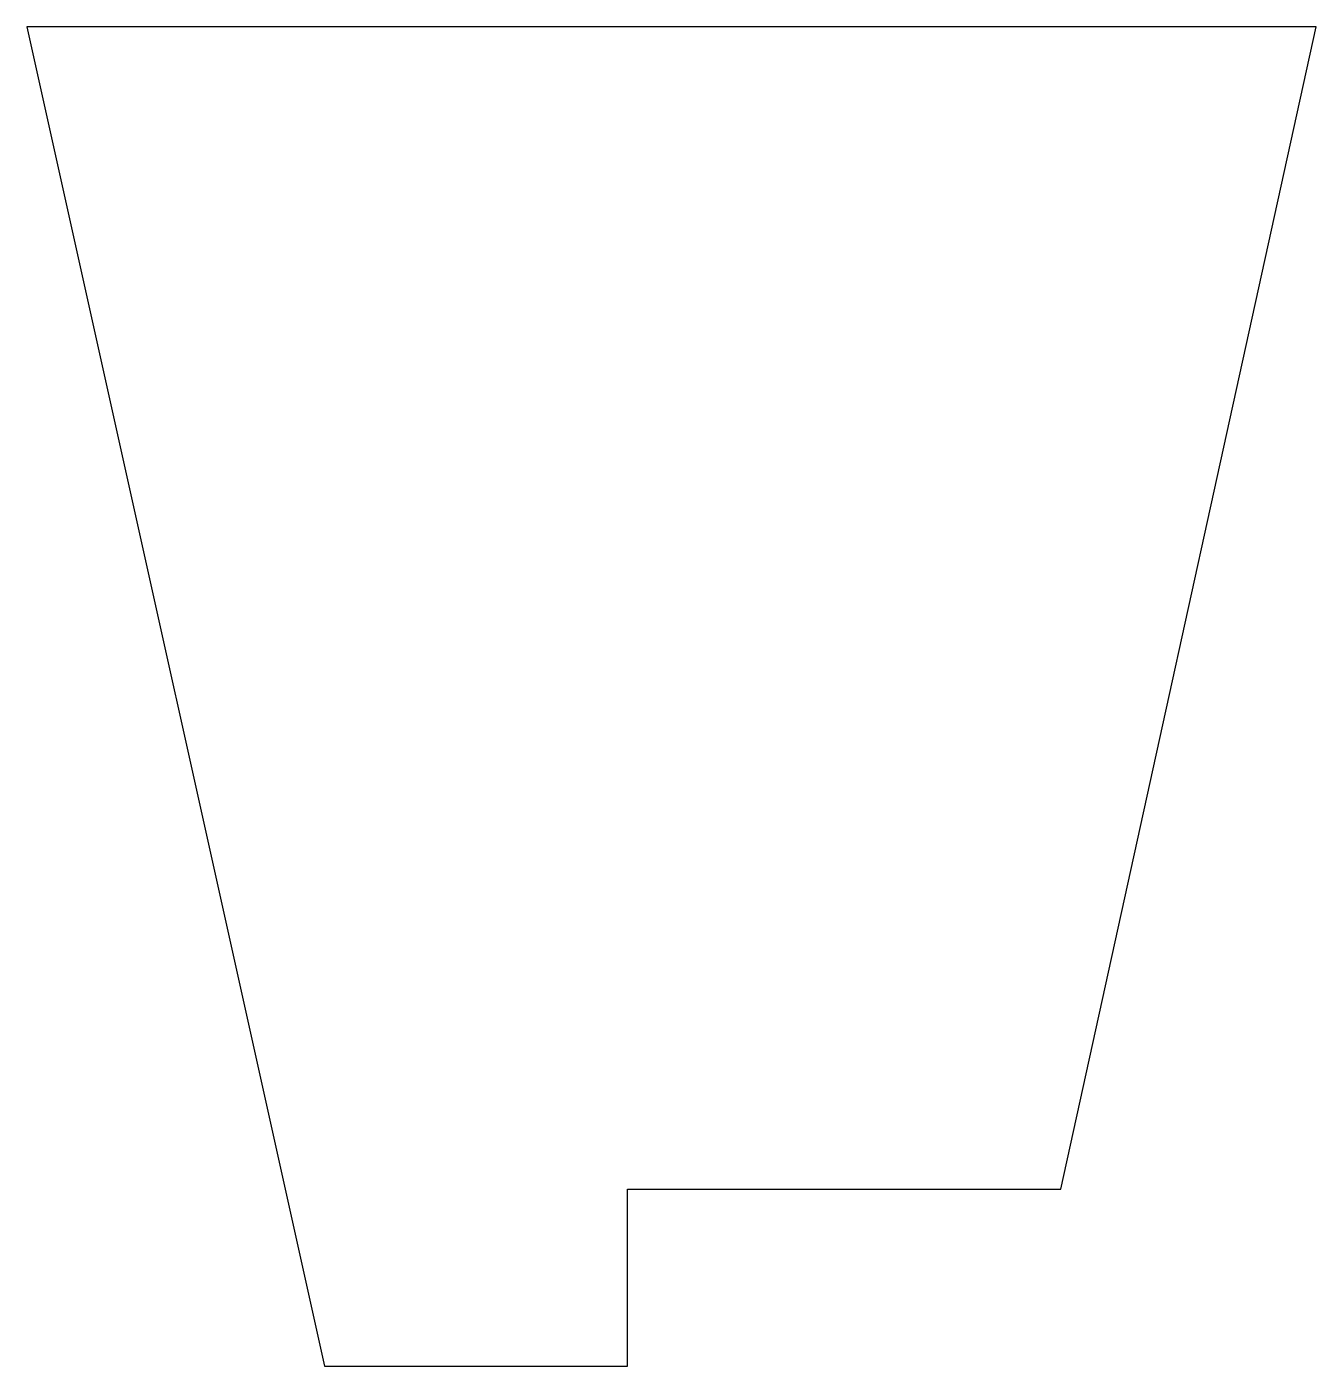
# Model space of a CAD drawing. Header units: millimetres. Extents: x -26 to 12.5, y -43.5 to -3.5.
import ezdxf

# ---------------------------------------------------------------- set-up
doc = ezdxf.new("R2010")
doc.units = ezdxf.units.MM
doc.layers.get('0').update_dxf_attribs({"linetype": 'CONTINUOUS'})

msp = doc.modelspace()

# ---------------------------------------------------------------- linework, layer by layer
msp.add_lwpolyline([(12.501, -3.5), (-26, -3.5), (-17.111, -43.5), (-8.06, -43.5), (-8.06, -38.213), (4.88, -38.213)], close=True)

doc.saveas('drawing.dxf')
